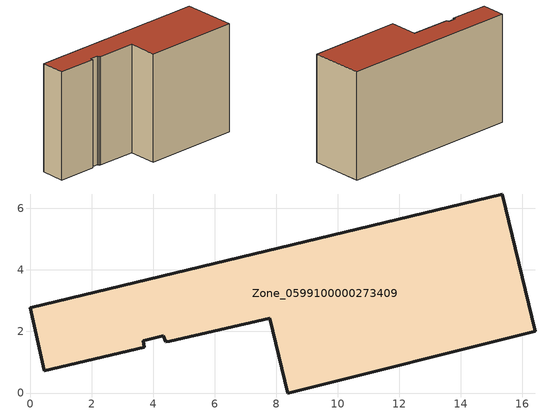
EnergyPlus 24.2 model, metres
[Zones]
Zone_0599100000273409
 floor ground (C_G): 3.71,1.48 0.47,0.73 0,2.77 15.35,6.47 16.43,2.01 8.38,0 7.8,2.44 4.55,1.68 4.41,1.67 4.33,1.86 3.67,1.7 z0
 wall outside (C_F): 15.35,6.47 0,2.77 0.47,0.73 3.71,1.48 3.67,1.7 4.33,1.86 4.41,1.67 4.55,1.68 7.8,2.44 8.38,0 16.43,2.01 15.35,6.47 z0:9.39
 roof outside (C_R): 0.47,0.73 3.71,1.48 3.67,1.7 4.33,1.86 4.41,1.67 4.55,1.68 7.8,2.44 8.38,0 16.43,2.01 15.35,6.47 0,2.77 z9.39
[BUILDING]
Pand.0599100000273409: North Axis=0; Terrain=City; Loads Convergence Tolerance Value=0.04; Temperature Convergence Tolerance Value=0.4; Solar Distribution=FullExterior; Maximum Number of Warmup Days=25; Minimum Number of Warmup Days=1
[Site:Location]
Rotterdam.The.Hague.AP_ZH_NLD Design_Conditions: Latitude=51.96; Longitude=4.45; Time Zone=1; Elevation=-4.5
[SITE:GROUNDTEMPERATURE:BUILDINGSURFACE]
18, 18, 18, 18, 18, 18, 18, 18, 18, 18, 18, 18
[MATERIAL] Thermal Absorptance=0.9; Solar Absorptance=0.7; Visible Absorptance=0.7
Name | Roughness | Thickness | Conductivity | Density | Specific Heat
G.TI.1946 | MediumSmooth | 0.15 | 1 | 540 | 1210
F.TI.1946 | Rough | 0.3 | 0.857143 | 1920 | 840
R.TI.1946 | MediumRough | 0.2 | 0.1 | 1500 | 1000
[CONSTRUCTION]
C_G: G.TI.1946
C_F: F.TI.1946
C_R: R.TI.1946
[ZONE]
Zone_0599100000273409: Type=1; Multiplier=1; Ceiling Height=Autocalculate; Volume=Autocalculate; Floor Area=autocalculate; Part of Total Floor Area=Yes
[ZONEINFILTRATION:DESIGNFLOWRATE]
Infil_Zone_0599100000273409: Zone or ZoneList or Space or SpaceList=Zone_0599100000273409; Schedule=AlwaysOn; Design Flow Rate Calculation Method=Flow/Area; Flow Rate per Floor Area=0.003; Constant Term Coefficient=1; Temperature Term Coefficient=0; Velocity Term Coefficient=0; Velocity Squared Term Coefficient=0
[HVACTEMPLATE:ZONE:IDEALLOADSAIRSYSTEM]
Zone_0599100000273409: Maximum Heating Supply Air Temperature=50; Minimum Cooling Supply Air Temperature=13; Maximum Heating Supply Air Humidity Ratio=0.0156; Minimum Cooling Supply Air Humidity Ratio=0.0077; Heating Limit=NoLimit; Cooling Limit=NoLimit; Dehumidification Control Type=ConstantSensibleHeatRatio; Cooling Sensible Heat Ratio=0.7; Dehumidification Setpoint=60; Humidification Control Type=None; Humidification Setpoint=30; Outdoor Air Method=None; Outdoor Air Flow Rate per Person=0.00944; Outdoor Air Flow Rate per Zone Floor Area=0; Outdoor Air Flow Rate per Zone=0; Demand Controlled Ventilation Type=None; Outdoor Air Economizer Type=NoEconomizer; Heat Recovery Type=None; Sensible Heat Recovery Effectiveness=0.7; Latent Heat Recovery Effectiveness=0.65
[ZONECONTROL:THERMOSTAT]
ThermostatControl_Zone_0599100000273409: Zone or ZoneList=Zone_0599100000273409; Control Type Schedule=DualSetpointControlType; Control 1=Thermostat_Zone_0599100000273409; Temperature Difference Between Cutout And Setpoint=0
[THERMOSTATSETPOINT:DUALSETPOINT]
Thermostat_Zone_0599100000273409: Heating Setpoint Temperature Schedule=HeatingSetpoint_Zone_0599100000273409; Cooling Setpoint Temperature Schedule=CoolingSetpoint_Zone_0599100000273409
[SCHEDULE:COMPACT]
HeatingSetpoint_Zone_0599100000273409: Through: 12/31, For: AllDays, Until: 24:00, 21
CoolingSetpoint_Zone_0599100000273409: Through: 12/31, For: AllDays, Until: 24:00, 24
DualSetpointControlType: Through: 12/31, For: AllDays, Until: 24:00, 4
AlwaysOn: Through: 12/31, For: AllDays, Until: 24:00, 1
